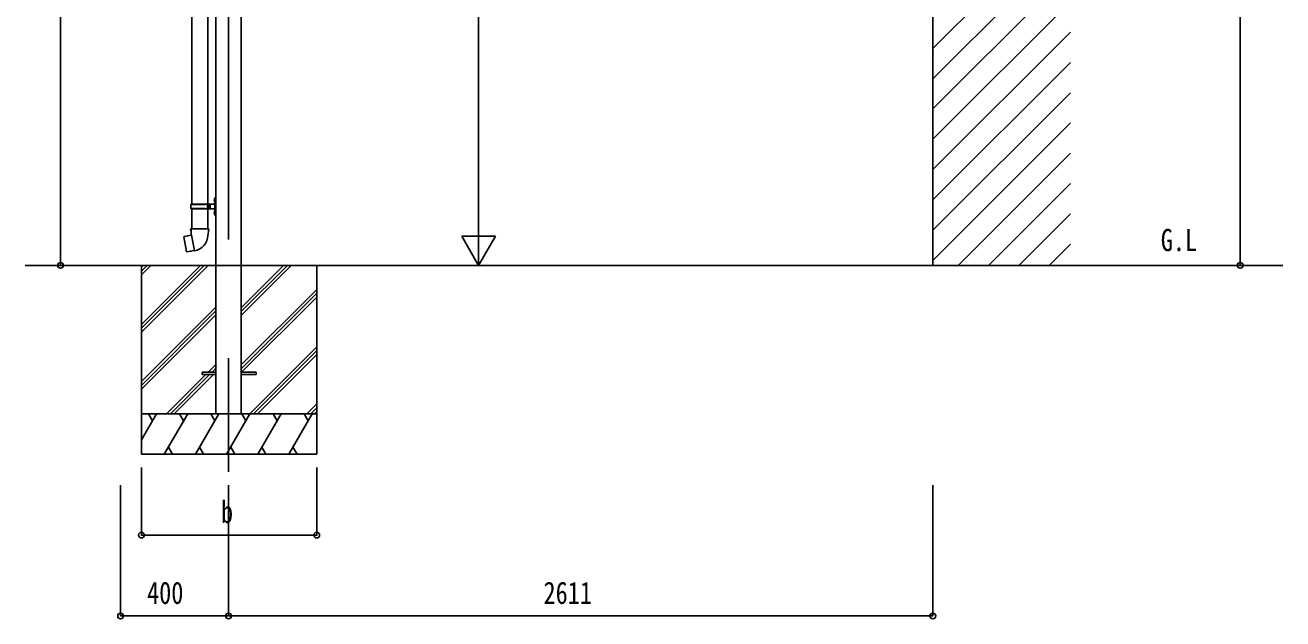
# Model space of a CAD drawing. Units: millimetres, scale not verified. Extents: x -10512 to 10512, y -7425 to 7425.
# Drawn here: x -1793 to 2869, y -4823 to -2622 of the extents above; entities that cross this region are included whole.
import ezdxf
from ezdxf.enums import TextEntityAlignment as Align

# ---------------------------------------------------------------- set-up
doc = ezdxf.new("R2010")
doc.units = ezdxf.units.MM
doc.header["$LTSCALE"] = 40
for name, color, linetype in [('0-2_USER1', 3, 'Continuous'), ('0-4_YKK_12', 2, 'Continuous'), ('0-5_YKK_13', 4, 'Continuous'), ('0-6_YKK_A1', 4, 'Continuous'), ('0-7_YKK_D', 6, 'Continuous')]:
    doc.layers.add(name, color=color, linetype=linetype)
doc.styles.add('ＭＳ ゴシック', font='')
doc.styles.get('ＭＳ ゴシック').set_extended_font_data('MS Gothic')

msp = doc.modelspace()

# ---------------------------------------------------------------- linework, layer by layer
at = {"layer": '0-4_YKK_12'}
for p, q in [((-1039.45, -851.86), (-1039.45, -3416.06)), ((-1039.45, -3856.57), (-1039.45, -4277.65))]:
    msp.add_line(p, q, dxfattribs=at)
at = {"layer": '0-5_YKK_13'}
for p, q in [((-1175.94, -2288.23), (-1175.94, -3285.25)), ((-1116.24, -2288.23), (-1116.24, -3285.25)), ((-1089.95, -3262.25), (-1086.95, -3260.75)), ((-1089.95, -3262.25), (-1089.95, -3294.25)), ((-1086.95, -3260.75), (-1086.95, -3294.25)), ((-1086.95, -3260.75), (-1085.95, -3260.75)), ((-1085.95, -3260.75), (-1085.95, -3294.25)), ((-1178.92, -3287.25), (-1128.59, -3287.25)), ((-1178.92, -3301.25), (-1128.59, -3301.25)), ((-1177.92, -3285.25), (-1091.92, -3285.25)), ((-1177.92, -3285.25), (-1177.92, -3287.25)), ((-1177.92, -3303.25), (-1177.92, -3301.25)), ((-1177.92, -3303.25), (-1091.92, -3303.25)), ((-1175.94, -3303.25), (-1175.94, -3377.51)), ((-1118.92, -3285.25), (-1118.92, -3289.75)), ((-1118.92, -3289.75), (-1116.92, -3289.75)), ((-1118.92, -3303.25), (-1118.92, -3298.75)), ((-1118.92, -3298.75), (-1116.92, -3298.75)), ((-1116.92, -3289.75), (-1116.92, -3294.25)), ((-1116.92, -3298.75), (-1116.92, -3294.25)), ((-1116.24, -3303.25), (-1116.24, -3377.51)), ((-1110.95, -3285.25), (-1110.95, -3294.25)), ((-1110.95, -3289.75), (-1107.95, -3289.75)), ((-1110.95, -3303.25), (-1110.95, -3294.25)), ((-1110.95, -3298.75), (-1107.95, -3298.75)), ((-1107.95, -3289.75), (-1107.95, -3294.25)), ((-1107.95, -3298.75), (-1107.95, -3294.25)), ((-1092.25, -3268.1), (-1090.21, -3269.1)), ((-1090.98, -3266.1), (-1090.35, -3266.1)), ((-1090.98, -3266.1), (-1090.98, -3274.4)), ((-1090.98, -3274.4), (-1090.35, -3274.4)), ((-1090.35, -3266.1), (-1090.35, -3274.4)), ((-1090.35, -3266.1), (-1089.95, -3266.5)), ((-1090.35, -3274.4), (-1089.95, -3274)), ((-1090.21, -3269.1), (-1089.6, -3270.25)), ((-1089.95, -3266.5), (-1089.95, -3274)), ((-1089.95, -3326.25), (-1089.95, -3294.25)), ((-1086.95, -3327.75), (-1086.95, -3294.25)), ((-1085.95, -3327.75), (-1085.95, -3294.25)), ((-1092.25, -3316.1), (-1090.21, -3317.1)), ((-1090.98, -3314.1), (-1090.35, -3314.1)), ((-1090.98, -3314.1), (-1090.98, -3322.4)), ((-1090.98, -3322.4), (-1090.35, -3322.4)), ((-1090.35, -3314.1), (-1090.35, -3322.4)), ((-1090.35, -3314.1), (-1089.95, -3314.5)), ((-1090.35, -3322.4), (-1089.95, -3322)), ((-1090.21, -3317.1), (-1089.6, -3318.25)), ((-1089.95, -3314.5), (-1089.95, -3322)), ((-1089.95, -3326.25), (-1086.95, -3327.75)), ((-1086.95, -3327.75), (-1085.95, -3327.75)), ((-1176.53, -3400.71), (-1204.4, -3405.96)), ((-1177.79, -3377.51), (-1179.94, -3378.29)), ((-1179.94, -3378.29), (-1179.94, -3381.91)), ((-1179.94, -3381.91), (-1177.7, -3382.73)), ((-1177.79, -3377.51), (-1145.94, -3377.51)), ((-1177.79, -3377.51), (-1177.7, -3382.73)), ((-1177.7, -3382.73), (-1177.44, -3397.51)), ((-1177.44, -3397.51), (-1176.09, -3399.51)), ((-1166.18, -3458.01), (-1176.31, -3400.54)), ((-1176.29, -3399.71), (-1176.29, -3400.42)), ((-1176.09, -3399.51), (-1176.12, -3399.52)), ((-1114.09, -3377.51), (-1145.94, -3377.51)), ((-1115.75, -3399.45), (-1115.83, -3401.62)), ((-1114.44, -3397.51), (-1115.75, -3399.45)), ((-1111.94, -3381.91), (-1114.18, -3382.73)), ((-1114.09, -3377.51), (-1111.94, -3378.29)), ((-1111.97, -3378.29), (-1111.97, -3381.91)), ((-1204.4, -3405.96), (-1205.21, -3407.13)), ((-1205.21, -3407.13), (-1195.59, -3461.69)), ((-1191.66, -3403.36), (-1191.87, -3403.6)), ((-1181.56, -3460.6), (-1181.85, -3460.45)), ((-1165.87, -3458.77), (-1166.11, -3458.11)), ((-1137.45, -3908.01), (-1083.95, -3908.01)), ((-937.45, -3908.01), (-990.19, -3908.01))]:
    msp.add_line(p, q, dxfattribs=at)
for points in [[(-1092.25, -3272.39), (-1090.21, -3271.4), (-1089.6, -3270.25)], [(-1092.25, -3320.39), (-1090.21, -3319.4), (-1089.6, -3318.25)], [(-1189.41, -3403.14), (-1189.69, -3402.99), (-1191.66, -3403.36)], [(-1114.09, -3377.51), (-1114.18, -3382.73), (-1114.44, -3397.51)], [(-1166.45, -3457.92), (-1194.43, -3462.51), (-1195.59, -3461.69)], [(-1179.38, -3460.04), (-1179.59, -3460.28), (-1181.56, -3460.6)], [(-1137.45, -3908.01), (-1137.45, -3917.01), (-1083.95, -3917.01)], [(-937.45, -3908.01), (-937.45, -3917.01), (-990.95, -3917.01)]]:
    msp.add_lwpolyline(points, dxfattribs=at)
for centre, radius, start, end in [((-1130.17, -3294.25), 49.25, 171.82876, 180.00002), ((-1130.17, -3294.25), 49.25, 180.00002, 188.17127), ((-1128.59, -3285.25), 2, 270, 359.99998), ((-1128.59, -3303.25), 2, 0.00005, 90.00004), ((-1086.65, -3270.25), 6, 136.21765, 223.78235), ((-1091.95, -3283.25), 2, 270, 359.99998), ((-1091.95, -3305.25), 2, 0.00005, 90.00004), ((-1086.65, -3318.25), 6, 136.21765, 223.78235), ((-1176.59, -3400.42), 0.3, 280.66842, 0), ((-1176.09, -3399.71), 0.2, 100, 180), ((-1176.09, -3399.51), 60.3, 279.96938, 358), ((-1166.4, -3458.21), 0.3, 20, 99.33158), ((-1165.69, -3458.7), 0.2, 200, 279.96938)]:
    msp.add_arc(centre, radius, start, end, dxfattribs=at)
at = {"layer": '0-6_YKK_A1'}
for p, q in [((1571.73, -394.84), (1571.73, -3512.51)), ((1571.73, -2708.16), (2080.96, -2198.93)), ((1571.73, -2820.41), (2080.96, -2311.18)), ((1571.73, -2932.67), (2080.96, -2423.43)), ((1571.73, -3044.92), (2080.96, -2535.69)), ((1571.73, -3157.17), (2080.96, -2647.94)), ((1571.73, -3269.42), (2080.96, -2760.19)), ((1571.73, -3381.68), (2080.96, -2872.45)), ((1571.73, -3493.93), (2080.96, -2984.7)), ((1665.4, -3512.51), (2080.96, -3096.95)), ((1777.65, -3512.51), (2080.96, -3209.21)), ((1889.9, -3512.51), (2080.96, -3321.46)), ((2002.16, -3512.51), (2080.96, -3433.71)), ((-1793.3, -3512.51), (1651.03, -3512.51)), ((-1561.78, -3512.51), (-1085.95, -3512.51)), ((-1362.45, -3512.51), (-1362.45, -4212.51)), ((-1362.45, -3731.49), (-1143.47, -3512.51)), ((-1362.45, -3745.63), (-1129.33, -3512.51)), ((-1362.45, -3759.78), (-1115.19, -3512.51)), ((-1362.45, -3547.65), (-1327.32, -3512.51)), ((-1362.45, -3533.5), (-1341.46, -3512.51)), ((-1362.45, -3519.36), (-1355.6, -3512.51)), ((-992.95, -3512.51), (2868.62, -3512.51)), ((-990.95, -3696.65), (-806.82, -3512.51)), ((-990.95, -3682.5), (-820.96, -3512.51)), ((-990.95, -3668.36), (-835.1, -3512.51)), ((-712.45, -3512.51), (-712.45, -4212.51)), ((-990.95, -3880.49), (-712.45, -3601.99)), ((-990.95, -3894.63), (-712.45, -3616.14)), ((-990.95, -3908.78), (-712.45, -3630.28)), ((-1362.45, -3943.62), (-1083.95, -3665.13)), ((-1362.45, -3957.77), (-1083.95, -3679.27)), ((-1362.45, -3971.91), (-1083.95, -3693.41)), ((-960.84, -4062.51), (-712.45, -3814.13)), ((-946.7, -4062.51), (-712.45, -3828.27)), ((-932.56, -4062.51), (-712.45, -3842.41)), ((-1114.71, -3908.01), (-1083.95, -3877.26)), ((-1100.57, -3908.01), (-1083.95, -3891.4)), ((-1269.21, -4062.51), (-1123.71, -3917.01)), ((-1255.07, -4062.51), (-1109.57, -3917.01)), ((-1240.92, -4062.51), (-1095.42, -3917.01)), ((-748.71, -4062.51), (-712.45, -4026.26)), ((-734.57, -4062.51), (-712.45, -4040.4)), ((-720.42, -4062.51), (-712.45, -4054.54)), ((-712.45, -4062.51), (-1362.45, -4062.51)), ((-1362.45, -4159.77), (-1306.3, -4062.51)), ((-1321.3, -4088.5), (-1336.3, -4062.51)), ((-1277.43, -4212.51), (-1190.83, -4062.51)), ((-1205.83, -4088.5), (-1220.83, -4062.51)), ((-1161.96, -4212.51), (-1075.36, -4062.51)), ((-1090.36, -4088.5), (-1105.36, -4062.51)), ((-1046.49, -4212.51), (-959.89, -4062.51)), ((-974.89, -4088.5), (-989.89, -4062.51)), ((-931.02, -4212.51), (-844.42, -4062.51)), ((-859.42, -4088.5), (-874.42, -4062.51)), ((-815.55, -4212.51), (-728.95, -4062.51)), ((-758.95, -4062.51), (-743.95, -4088.5)), ((-1262.44, -4186.54), (-1247.44, -4212.51)), ((-1146.96, -4186.53), (-1131.96, -4212.51)), ((-1031.49, -4186.53), (-1016.5, -4212.51)), ((-916.02, -4186.54), (-901.03, -4212.51)), ((-800.55, -4186.54), (-785.56, -4212.51)), ((-1362.45, -4212.51), (-712.45, -4212.51))]:
    msp.add_line(p, q, dxfattribs=at)
for points in [[(-1085.95, -4062.51), (-992.95, -4062.51), (-992.95, -3512.51), (-992.95, -889.71)], [(-1085.95, -4062.51), (-1085.95, -3512.51), (-1085.95, -889.71)]]:
    msp.add_lwpolyline(points, dxfattribs=at)
at = {"layer": '0-7_YKK_D'}
for p, q in [((2710.87, -3512.51), (2710.87, -704.68)), ((-1662.45, -3512.51), (-1662.45, -895.65)), ((-112.45, -3387.51), (-112.45, -1137.51)), ((-112.45, -3512.51), (-112.45, -3296.01)), ((-112.45, -3512.51), (-174.95, -3404.26)), ((-49.95, -3404.26), (-174.95, -3404.26)), ((-112.45, -3512.51), (-49.95, -3404.26)), ((2711.68, -3512.51), (2711.87, -3512.51)), ((-1362.45, -4262.5), (-1362.45, -4513.5)), ((-712.45, -4262.5), (-712.45, -4513.5)), ((-1439.42, -4327.65), (-1439.42, -4813.51)), ((-1039.45, -4327.65), (-1039.45, -4813.51)), ((-1039.45, -4327.65), (-1039.45, -4813.51)), ((1571.73, -4327.65), (1571.73, -4813.51)), ((-1362.45, -4512.5), (-712.45, -4512.5)), ((-1439.42, -4812.51), (-1039.45, -4812.51)), ((-1039.45, -4812.51), (1571.73, -4812.51))]:
    msp.add_line(p, q, dxfattribs=at)
for centre in [(-1662.45, -3512.51), (2710.87, -3512.51), (-1362.45, -4512.5), (-712.45, -4512.5), (-1439.42, -4812.51), (-1039.45, -4812.51), (-1039.45, -4812.51), (1571.73, -4812.51)]:
    msp.add_circle(centre, 10.62, dxfattribs=at)

# ---------------------------------------------------------------- texts
at = {"layer": '0-2_USER1', "style": 'ＭＳ ゴシック', "width": 0.8}
msp.add_text('G.L', height=82.48, dxfattribs=at).set_placement((2416.21, -3484.5), align=Align.BOTTOM_LEFT)
at = {"layer": '0-7_YKK_D', "style": 'ＭＳ ゴシック', "width": 0.8}
for s, p in [('b', (-1067.45, -4492.5)), ('400', (-1341.44, -4792.51)), ('2611', (128.14, -4792.51))]:
    msp.add_text(s, height=82.48, dxfattribs=at).set_placement(p, align=Align.BOTTOM_LEFT)

doc.saveas('drawing.dxf')
